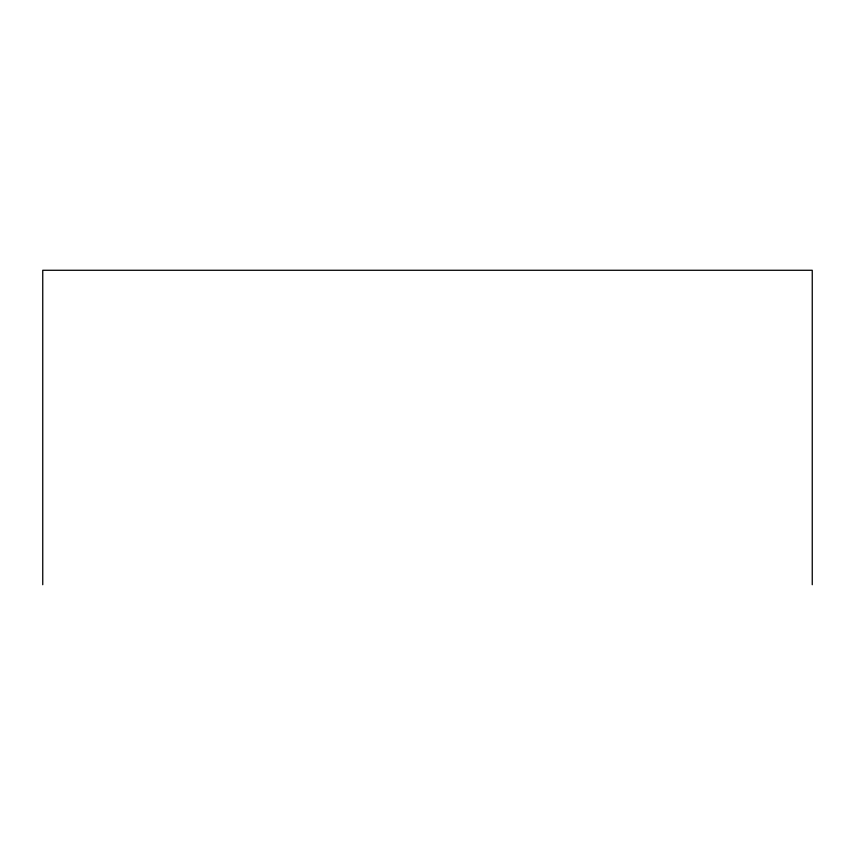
<?xml version="1.0" encoding="UTF-8"?>
<svg xmlns="http://www.w3.org/2000/svg" width="855" height="855" viewBox="0 0 855 855"><rect width="100%" height="100%" fill="white"/><g stroke="black" fill="none" stroke-linecap="round" stroke-linejoin="round"><path stroke-width="1.28" d="M812.25 584.724L812.25 270.276L42.75 270.276L42.75 584.724"/></g></svg>
